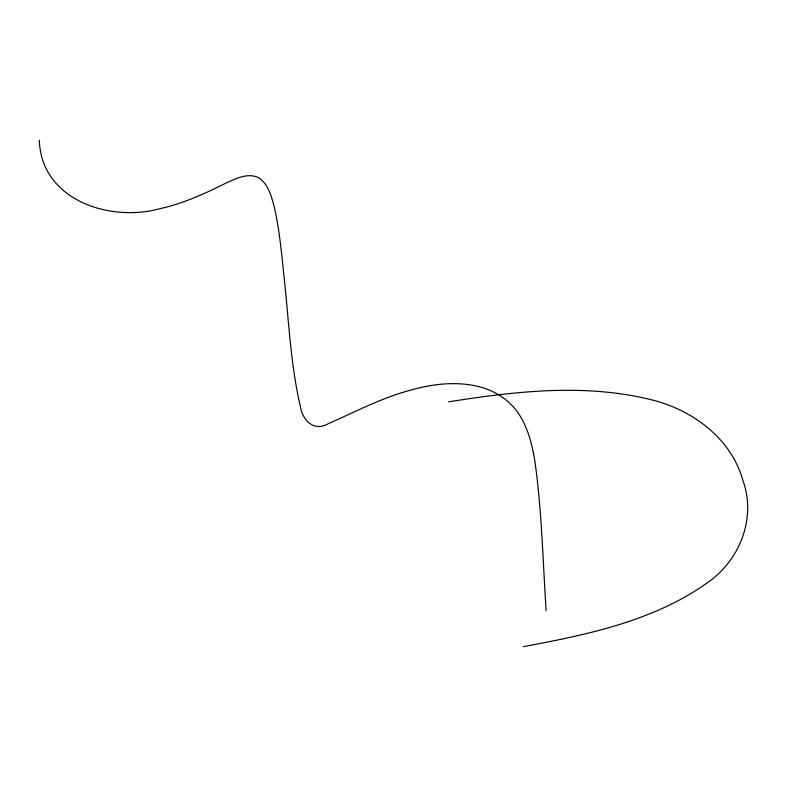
<?xml version="1.0" encoding="UTF-8"?>
<svg xmlns="http://www.w3.org/2000/svg" width="787" height="787" viewBox="0 0 787 787"><rect width="100%" height="100%" fill="white"/><g stroke="black" fill="none" stroke-linecap="round" stroke-linejoin="round"><path stroke-width="1.18" d="M523.385 646.668C586.846 634.745 653.072 621.248 706.716 583.206C739.446 561.092 756.74 518.397 742.898 480.444C731.074 438.034 692.029 409.525 650.623 399.589C584.347 383.299 515.111 391.287 448.6 401.842M39.35 140.332C41.209 200.508 110.554 222.623 160.558 208.525C183.637 203.361 205.23 193.484 226.272 182.928C236.002 178.57 247.443 172.727 258.106 177.439C268.475 183.686 271.377 196.534 274.388 207.384C279.454 229.991 281.589 253.099 283.969 276.099C288.77 319.345 290.373 363.22 300.211 405.738C302.188 419.884 313.747 432.289 328.297 423.681C355.783 411.709 382.443 397.346 411.68 389.89C446.652 379.777 491.954 378.94 516.39 410.568C527.211 424.98 531.776 442.835 534.747 460.306C541.859 510.084 542.784 560.492 546.148 610.594"/></g></svg>
